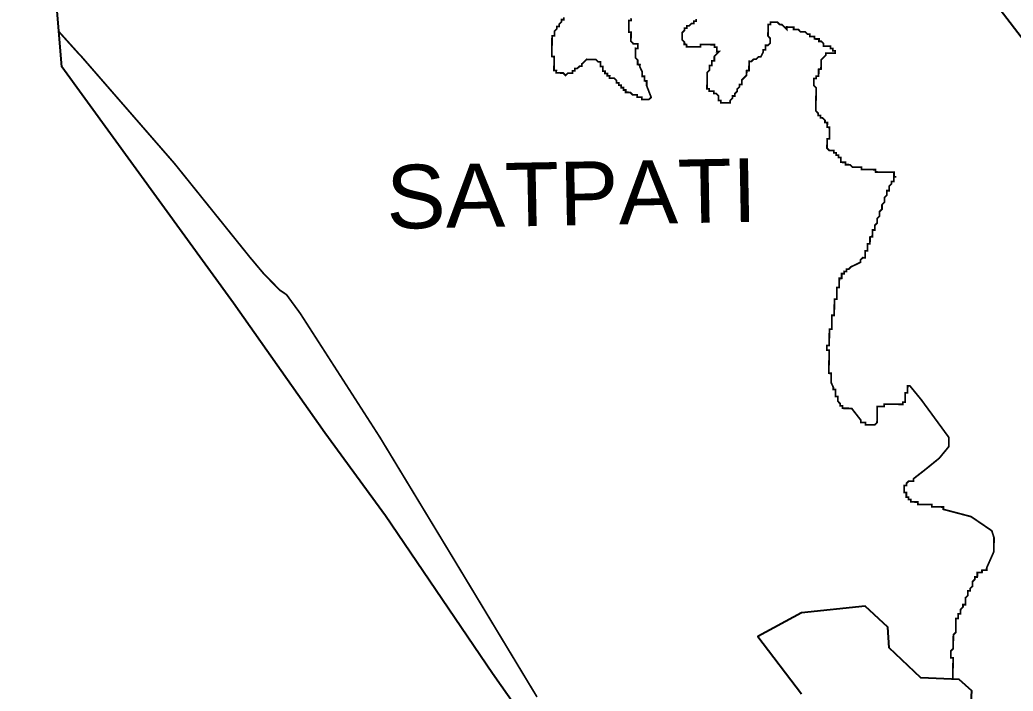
# Model space of a CAD drawing. Header units: metres. Extents: x 258845 to 261959, y 2180031 to 2183042.
# Drawn here: x 258845 to 260542, y 2181200 to 2182348 of the extents above; entities that cross this region are included whole.
import ezdxf

# ---------------------------------------------------------------- set-up
doc = ezdxf.new("R2010")
doc.units = ezdxf.units.M
for name, color, linetype in [('HAZARDS LINE', 1, 'Continuous'), ('village', 3, 'Continuous'), ('VILLAGE NAME', 250, 'Continuous')]:
    doc.layers.add(name, color=color, linetype=linetype)
doc.styles.get("Standard").update_dxf_attribs({"font": 'simplex.shx'})

msp = doc.modelspace()

# ---------------------------------------------------------------- linework, layer by layer
at = {"layer": 'HAZARDS LINE', "lineweight": 18}
for points in [[(259889.2, 2182350.4, 2.97, 2.97, 0), (259889.1, 2182346.5, 2.97, 2.97, 0), (259885.2, 2182346.5, 2.97, 2.97, 0), (259885.1, 2182342.5, 2.97, 2.97, 0), (259885.1, 2182338.6, 2.97, 2.97, 0), (259885, 2182334.6, 2.97, 2.97, 0), (259885, 2182330.6, 2.97, 2.97, 0), (259884.9, 2182326.7, 2.97, 2.97, 0), (259888.9, 2182326.6, 2.97, 2.97, 0), (259888.8, 2182322.7, 2.97, 2.97, 0), (259888.8, 2182318.7, 2.97, 2.97, 0), (259888.7, 2182314.7, 2.97, 2.97, 0), (259888.7, 2182310.8, 2.97, 2.97, 0), (259892.6, 2182306.8, 2.97, 2.97, 0), (259896.6, 2182306.7, 2.97, 2.97, 0), (259900.5, 2182306.7, 2.97, 2.97, 0), (259900.5, 2182302.7, 2.97, 2.97, 0), (259900.4, 2182298.7, 2.97, 2.97, 0), (259896.5, 2182298.8, 2.97, 2.97, 0), (259896.4, 2182294.8, 2.97, 2.97, 0), (259896.4, 2182290.8, 2.97, 2.97, 0), (259896.3, 2182286.9, 2.97, 2.97, 0), (259896.3, 2182282.9, 2.97, 2.97, 0), (259900.2, 2182278.9, 2.97, 2.97, 0), (259900.1, 2182271, 2.97, 2.97, 0), (259904.1, 2182270.9, 2.97, 2.97, 0), (259904, 2182266.9, 2.97, 2.97, 0), (259907.9, 2182259, 2.97, 2.97, 0), (259907.8, 2182255, 2.97, 2.97, 0), (259907.8, 2182251, 2.97, 2.97, 0), (259911.8, 2182251, 2.97, 2.97, 0), (259911.7, 2182243.1, 2.97, 2.97, 0), (259915.6, 2182243, 2.97, 2.97, 0), (259915.6, 2182239, 2.97, 2.97, 0), (259915.5, 2182235.1, 2.97, 2.97, 0), (259923.2, 2182215.1, 2.97, 2.97, 0), (259919.2, 2182211.2, 2.97, 2.97, 0), (259915.2, 2182211.3, 2.97, 2.97, 0), (259911.3, 2182211.3, 2.97, 2.97, 0), (259907.3, 2182211.4, 2.97, 2.97, 0), (259907.4, 2182215.3, 2.97, 2.97, 0), (259903.4, 2182215.4, 2.97, 2.97, 0), (259899.4, 2182215.4, 2.97, 2.97, 0), (259899.5, 2182219.4, 2.97, 2.97, 0), (259895.5, 2182219.5, 2.97, 2.97, 0), (259891.5, 2182219.5, 2.97, 2.97, 0), (259887.6, 2182223.5, 2.97, 2.97, 0), (259883.7, 2182223.6, 2.97, 2.97, 0), (259879.7, 2182223.6, 2.97, 2.97, 0), (259879.7, 2182227.6, 2.97, 2.97, 0), (259875.8, 2182227.6, 2.97, 2.97, 0), (259875.8, 2182231.6, 2.97, 2.97, 0), (259871.9, 2182231.6, 2.97, 2.97, 0), (259871.9, 2182235.6, 2.97, 2.97, 0), (259867.9, 2182235.7, 2.97, 2.97, 0), (259868, 2182239.6, 2.97, 2.97, 0), (259864, 2182239.7, 2.97, 2.97, 0), (259864.1, 2182243.6, 2.97, 2.97, 0), (259860.2, 2182247.7, 2.97, 2.97, 0), (259856.2, 2182247.7, 2.97, 2.97, 0), (259852.2, 2182247.8, 2.97, 2.97, 0), (259852.3, 2182251.7, 2.97, 2.97, 0), (259848.3, 2182251.8, 2.97, 2.97, 0), (259848.4, 2182255.7, 2.97, 2.97, 0), (259844.4, 2182255.8, 2.97, 2.97, 0), (259844.4, 2182259.7, 2.97, 2.97, 0), (259840.5, 2182259.8, 2.97, 2.97, 0), (259840.5, 2182263.8, 2.97, 2.97, 0), (259840.6, 2182267.7, 2.97, 2.97, 0), (259836.6, 2182267.8, 2.97, 2.97, 0), (259836.7, 2182271.7, 2.97, 2.97, 0), (259836.7, 2182275.7, 2.97, 2.97, 0), (259832.7, 2182275.8, 2.97, 2.97, 0), (259828.8, 2182279.8, 2.97, 2.97, 0), (259824.9, 2182279.8, 2.97, 2.97, 0), (259820.9, 2182279.9, 2.97, 2.97, 0), (259816.9, 2182279.9, 2.97, 2.97, 0), (259813, 2182280, 2.97, 2.97, 0), (259809, 2182276, 2.97, 2.97, 0), (259804.9, 2182272.1, 2.97, 2.97, 0), (259804.9, 2182268.2, 2.97, 2.97, 0), (259800.9, 2182268.2, 2.97, 2.97, 0), (259796.9, 2182264.3, 2.97, 2.97, 0), (259792.9, 2182264.3, 2.97, 2.97, 0), (259792.9, 2182260.4, 2.97, 2.97, 0), (259788.9, 2182260.4, 2.97, 2.97, 0), (259788.9, 2182256.5, 2.97, 2.97, 0), (259784.9, 2182256.5, 2.97, 2.97, 0), (259781, 2182256.6, 2.97, 2.97, 0), (259776.9, 2182252.6, 2.97, 2.97, 0), (259773, 2182256.7, 2.97, 2.97, 0), (259769.1, 2182256.7, 2.97, 2.97, 0), (259765.1, 2182256.8, 2.97, 2.97, 0), (259761.1, 2182256.8, 2.97, 2.97, 0), (259761.2, 2182260.8, 2.97, 2.97, 0), (259757.2, 2182260.8, 2.97, 2.97, 0), (259757.3, 2182264.8, 2.97, 2.97, 0), (259757.3, 2182268.7, 2.97, 2.97, 0), (259757.4, 2182272.7, 2.97, 2.97, 0), (259757.4, 2182276.7, 2.97, 2.97, 0), (259757.5, 2182280.6, 2.97, 2.97, 0), (259757.5, 2182284.6, 2.97, 2.97, 0), (259753.5, 2182284.7, 2.97, 2.97, 0), (259753.6, 2182288.6, 2.97, 2.97, 0), (259753.6, 2182292.6, 2.97, 2.97, 0), (259753.7, 2182296.6, 2.97, 2.97, 0), (259753.7, 2182300.5, 2.97, 2.97, 0), (259753.8, 2182304.5, 2.97, 2.97, 0), (259753.8, 2182308.5, 2.97, 2.97, 0), (259753.9, 2182312.4, 2.97, 2.97, 0), (259753.9, 2182316.4, 2.97, 2.97, 0), (259754, 2182320.4, 2.97, 2.97, 0), (259757.9, 2182320.3, 2.97, 2.97, 0), (259758, 2182324.3, 2.97, 2.97, 0), (259758, 2182328.2, 2.97, 2.97, 0), (259762, 2182332.2, 2.97, 2.97, 0), (259762.1, 2182336.1, 2.97, 2.97, 0), (259766.1, 2182336.1, 2.97, 2.97, 0), (259766.1, 2182340, 2.97, 2.97, 0), (259770.1, 2182344, 2.97, 2.97, 0), (259770.2, 2182347.9, 2.97, 2.97, 0), (259774.1, 2182347.9, 2.97, 2.97, 0), (259774.2, 2182351.8, 2.97, 2.97, 0)], [(260438.5, 2181220.7, 2.97, 2.97, 0), (260438.5, 2181221.2, 2.97, 2.97, 0), (260438.6, 2181225.1, 2.97, 2.97, 0), (260438.6, 2181229.1, 2.97, 2.97, 0), (260438.7, 2181233.1, 2.97, 2.97, 0), (260438.7, 2181237, 2.97, 2.97, 0), (260438.8, 2181241, 2.97, 2.97, 0), (260438.8, 2181245, 2.97, 2.97, 0), (260438.9, 2181248.9, 2.97, 2.97, 0), (260438.9, 2181252.9, 2.97, 2.97, 0), (260439, 2181256.9, 2.97, 2.97, 0), (260435, 2181256.9, 2.97, 2.97, 0), (260435, 2181260.9, 2.97, 2.97, 0), (260435.1, 2181264.8, 2.97, 2.97, 0), (260435.1, 2181268.8, 2.97, 2.97, 0), (260439.2, 2181272.7, 2.97, 2.97, 0), (260439.2, 2181276.7, 2.97, 2.97, 0), (260439.3, 2181280.7, 2.97, 2.97, 0), (260439.3, 2181284.6, 2.97, 2.97, 0), (260439.4, 2181288.6, 2.97, 2.97, 0), (260439.4, 2181292.6, 2.97, 2.97, 0), (260439.5, 2181296.5, 2.97, 2.97, 0), (260443.5, 2181300.4, 2.97, 2.97, 0), (260443.5, 2181304.4, 2.97, 2.97, 0), (260443.6, 2181308.4, 2.97, 2.97, 0), (260443.6, 2181312.3, 2.97, 2.97, 0), (260443.7, 2181316.3, 2.97, 2.97, 0), (260443.7, 2181320.3, 2.97, 2.97, 0), (260443.8, 2181324.2, 2.97, 2.97, 0), (260447.7, 2181324.2, 2.97, 2.97, 0), (260447.8, 2181328.1, 2.97, 2.97, 0), (260447.8, 2181332.1, 2.97, 2.97, 0), (260451.8, 2181332.1, 2.97, 2.97, 0), (260451.8, 2181336, 2.97, 2.97, 0), (260451.9, 2181340, 2.97, 2.97, 0), (260455.9, 2181343.9, 2.97, 2.97, 0), (260455.9, 2181347.9, 2.97, 2.97, 0), (260459.9, 2181347.8, 2.97, 2.97, 0), (260460, 2181351.8, 2.97, 2.97, 0), (260460, 2181355.8, 2.97, 2.97, 0), (260460.1, 2181359.7, 2.97, 2.97, 0), (260464.1, 2181363.6, 2.97, 2.97, 0), (260464.1, 2181367.6, 2.97, 2.97, 0), (260464.2, 2181371.6, 2.97, 2.97, 0), (260468.1, 2181371.5, 2.97, 2.97, 0), (260468.2, 2181375.5, 2.97, 2.97, 0), (260472.2, 2181379.4, 2.97, 2.97, 0), (260472.2, 2181383.4, 2.97, 2.97, 0), (260472.3, 2181387.3, 2.97, 2.97, 0), (260476.3, 2181391.3, 2.97, 2.97, 0), (260476.4, 2181395.2, 2.97, 2.97, 0), (260480.3, 2181395.2, 2.97, 2.97, 0), (260480.4, 2181399.1, 2.97, 2.97, 0), (260480.4, 2181403.1, 2.97, 2.97, 0), (260484.4, 2181403.1, 2.97, 2.97, 0), (260488.3, 2181403, 2.97, 2.97, 0), (260488.4, 2181407, 2.97, 2.97, 0), (260492.4, 2181406.9, 2.97, 2.97, 0), (260496.3, 2181406.9, 2.97, 2.97, 0), (260496.4, 2181410.9, 2.97, 2.97, 0), (260508.6, 2181438.5, 2.97, 2.97, 0), (260508.9, 2181462.3, 2.97, 2.97, 0), (260505.1, 2181474.2, 2.97, 2.97, 0), (260493.3, 2181482.3, 2.97, 2.97, 0), (260469.7, 2181498.4, 2.97, 2.97, 0), (260422.2, 2181510.9, 2.97, 2.97, 0), (260422.3, 2181514.9, 2.97, 2.97, 0), (260418.3, 2181514.9, 2.97, 2.97, 0), (260414.4, 2181515, 2.97, 2.97, 0), (260410.4, 2181515, 2.97, 2.97, 0), (260406.4, 2181515.1, 2.97, 2.97, 0), (260402.5, 2181515.1, 2.97, 2.97, 0), (260402.5, 2181519.1, 2.97, 2.97, 0), (260398.6, 2181519.1, 2.97, 2.97, 0), (260394.6, 2181519.2, 2.97, 2.97, 0), (260390.6, 2181519.2, 2.97, 2.97, 0), (260386.7, 2181519.3, 2.97, 2.97, 0), (260382.7, 2181519.3, 2.97, 2.97, 0), (260378.7, 2181519.4, 2.97, 2.97, 0), (260378.8, 2181523.4, 2.97, 2.97, 0), (260374.8, 2181523.4, 2.97, 2.97, 0), (260370.8, 2181523.5, 2.97, 2.97, 0), (260366.9, 2181523.5, 2.97, 2.97, 0), (260366.9, 2181527.5, 2.97, 2.97, 0), (260363, 2181527.5, 2.97, 2.97, 0), (260363, 2181531.5, 2.97, 2.97, 0), (260359, 2181531.5, 2.97, 2.97, 0), (260359.1, 2181535.5, 2.97, 2.97, 0), (260359.1, 2181539.5, 2.97, 2.97, 0), (260355.2, 2181539.5, 2.97, 2.97, 0), (260355.2, 2181543.5, 2.97, 2.97, 0), (260355.3, 2181547.4, 2.97, 2.97, 0), (260355.3, 2181551.4, 2.97, 2.97, 0), (260359.3, 2181551.4, 2.97, 2.97, 0), (260359.3, 2181555.3, 2.97, 2.97, 0), (260363.3, 2181559.2, 2.97, 2.97, 0), (260367.3, 2181559.2, 2.97, 2.97, 0), (260371.3, 2181559.1, 2.97, 2.97, 0), (260371.3, 2181563.1, 2.97, 2.97, 0), (260391.3, 2181578.7, 2.97, 2.97, 0), (260415.4, 2181598.3, 2.97, 2.97, 0), (260431.5, 2181617.9, 2.97, 2.97, 0), (260431.6, 2181625.8, 2.97, 2.97, 0), (260431.7, 2181633.8, 2.97, 2.97, 0), (260420, 2181649.8, 2.97, 2.97, 0), (260384.9, 2181697.8, 2.97, 2.97, 0), (260365.3, 2181721.8, 2.97, 2.97, 0), (260361.4, 2181721.9, 2.97, 2.97, 0), (260361.3, 2181717.9, 2.97, 2.97, 0), (260361.3, 2181714, 2.97, 2.97, 0), (260361.2, 2181710, 2.97, 2.97, 0), (260357.3, 2181710, 2.97, 2.97, 0), (260357.2, 2181706.1, 2.97, 2.97, 0), (260357.2, 2181702.1, 2.97, 2.97, 0), (260357.1, 2181698.2, 2.97, 2.97, 0), (260357.1, 2181694.2, 2.97, 2.97, 0), (260353.1, 2181694.2, 2.97, 2.97, 0), (260353.1, 2181690.3, 2.97, 2.97, 0), (260349.1, 2181690.3, 2.97, 2.97, 0), (260345.1, 2181690.4, 2.97, 2.97, 0), (260341.2, 2181690.4, 2.97, 2.97, 0), (260337.2, 2181690.5, 2.97, 2.97, 0), (260333.2, 2181690.5, 2.97, 2.97, 0), (260329.3, 2181690.6, 2.97, 2.97, 0), (260325.3, 2181690.6, 2.97, 2.97, 0), (260321.3, 2181690.7, 2.97, 2.97, 0), (260321.3, 2181686.7, 2.97, 2.97, 0), (260317.3, 2181686.7, 2.97, 2.97, 0), (260313.4, 2181686.8, 2.97, 2.97, 0), (260309.4, 2181686.8, 2.97, 2.97, 0), (260309.3, 2181682.9, 2.97, 2.97, 0), (260309.3, 2181678.9, 2.97, 2.97, 0), (260309.2, 2181674.9, 2.97, 2.97, 0), (260309.2, 2181671, 2.97, 2.97, 0), (260309.1, 2181663, 2.97, 2.97, 0), (260309, 2181659.1, 2.97, 2.97, 0), (260305, 2181655.2, 2.97, 2.97, 0), (260301.1, 2181655.2, 2.97, 2.97, 0), (260297.1, 2181655.3, 2.97, 2.97, 0), (260293.1, 2181655.3, 2.97, 2.97, 0), (260289.2, 2181655.3, 2.97, 2.97, 0), (260289.2, 2181659.3, 2.97, 2.97, 0), (260285.3, 2181659.4, 2.97, 2.97, 0), (260281.3, 2181659.4, 2.97, 2.97, 0), (260281.3, 2181663.4, 2.97, 2.97, 0), (260265.7, 2181683.4, 2.97, 2.97, 0), (260253.8, 2181683.5, 2.97, 2.97, 0), (260249.9, 2181683.6, 2.97, 2.97, 0), (260249.9, 2181687.6, 2.97, 2.97, 0), (260245.9, 2181687.6, 2.97, 2.97, 0), (260246, 2181691.6, 2.97, 2.97, 0), (260242.1, 2181695.6, 2.97, 2.97, 0), (260242.1, 2181699.6, 2.97, 2.97, 0), (260242.2, 2181703.5, 2.97, 2.97, 0), (260238.2, 2181703.6, 2.97, 2.97, 0), (260238.3, 2181711.5, 2.97, 2.97, 0), (260238.3, 2181715.5, 2.97, 2.97, 0), (260234.4, 2181715.5, 2.97, 2.97, 0), (260234.4, 2181719.5, 2.97, 2.97, 0), (260230.6, 2181727.5, 2.97, 2.97, 0), (260230.7, 2181735.4, 2.97, 2.97, 0), (260230.8, 2181743.3, 2.97, 2.97, 0), (260226.8, 2181743.4, 2.97, 2.97, 0), (260226.9, 2181751.3, 2.97, 2.97, 0), (260226.9, 2181755.3, 2.97, 2.97, 0), (260227, 2181759.2, 2.97, 2.97, 0), (260227, 2181763.2, 2.97, 2.97, 0), (260227.1, 2181767.2, 2.97, 2.97, 0), (260227.1, 2181771.1, 2.97, 2.97, 0), (260227.2, 2181775.1, 2.97, 2.97, 0), (260227.2, 2181779.1, 2.97, 2.97, 0), (260227.3, 2181783, 2.97, 2.97, 0), (260223.3, 2181783.1, 2.97, 2.97, 0), (260223.4, 2181787.1, 2.97, 2.97, 0), (260223.4, 2181791, 2.97, 2.97, 0), (260227.4, 2181791, 2.97, 2.97, 0), (260227.4, 2181794.9, 2.97, 2.97, 0), (260227.5, 2181798.9, 2.97, 2.97, 0), (260227.5, 2181802.9, 2.97, 2.97, 0), (260227.6, 2181806.8, 2.97, 2.97, 0), (260227.6, 2181810.8, 2.97, 2.97, 0), (260227.7, 2181814.8, 2.97, 2.97, 0), (260227.7, 2181818.7, 2.97, 2.97, 0), (260231.7, 2181818.7, 2.97, 2.97, 0), (260231.7, 2181822.6, 2.97, 2.97, 0), (260231.8, 2181826.6, 2.97, 2.97, 0), (260231.8, 2181830.6, 2.97, 2.97, 0), (260231.9, 2181834.5, 2.97, 2.97, 0), (260231.9, 2181838.5, 2.97, 2.97, 0), (260232, 2181842.5, 2.97, 2.97, 0), (260235.9, 2181842.4, 2.97, 2.97, 0), (260236, 2181846.4, 2.97, 2.97, 0), (260236, 2181850.4, 2.97, 2.97, 0), (260236.1, 2181854.3, 2.97, 2.97, 0), (260236.1, 2181858.3, 2.97, 2.97, 0), (260236.2, 2181862.3, 2.97, 2.97, 0), (260236.2, 2181866.2, 2.97, 2.97, 0), (260236.3, 2181870.2, 2.97, 2.97, 0), (260240.2, 2181870.1, 2.97, 2.97, 0), (260240.3, 2181874.1, 2.97, 2.97, 0), (260240.3, 2181878.1, 2.97, 2.97, 0), (260240.4, 2181882, 2.97, 2.97, 0), (260240.4, 2181886, 2.97, 2.97, 0), (260240.5, 2181890, 2.97, 2.97, 0), (260244.4, 2181889.9, 2.97, 2.97, 0), (260244.5, 2181893.9, 2.97, 2.97, 0), (260244.5, 2181897.9, 2.97, 2.97, 0), (260244.6, 2181901.8, 2.97, 2.97, 0), (260244.6, 2181905.8, 2.97, 2.97, 0), (260248.6, 2181905.7, 2.97, 2.97, 0), (260248.7, 2181909.7, 2.97, 2.97, 0), (260248.7, 2181913.7, 2.97, 2.97, 0), (260252.7, 2181913.6, 2.97, 2.97, 0), (260252.7, 2181917.6, 2.97, 2.97, 0), (260256.7, 2181917.5, 2.97, 2.97, 0), (260256.7, 2181921.5, 2.97, 2.97, 0), (260260.7, 2181921.5, 2.97, 2.97, 0), (260264.7, 2181925.4, 2.97, 2.97, 0), (260272.7, 2181929.2, 2.97, 2.97, 0), (260280.7, 2181933.1, 2.97, 2.97, 0), (260280.7, 2181937.1, 2.97, 2.97, 0), (260284.7, 2181941, 2.97, 2.97, 0), (260288.7, 2181940.9, 2.97, 2.97, 0), (260288.7, 2181944.9, 2.97, 2.97, 0), (260288.8, 2181948.9, 2.97, 2.97, 0), (260288.8, 2181952.8, 2.97, 2.97, 0), (260292.8, 2181952.8, 2.97, 2.97, 0), (260292.9, 2181956.8, 2.97, 2.97, 0), (260292.9, 2181960.7, 2.97, 2.97, 0), (260293, 2181964.7, 2.97, 2.97, 0), (260296.9, 2181964.6, 2.97, 2.97, 0), (260297, 2181968.6, 2.97, 2.97, 0), (260297, 2181972.6, 2.97, 2.97, 0), (260297.1, 2181976.5, 2.97, 2.97, 0), (260301, 2181976.5, 2.97, 2.97, 0), (260301.1, 2181980.5, 2.97, 2.97, 0), (260301.1, 2181984.4, 2.97, 2.97, 0), (260301.2, 2181988.4, 2.97, 2.97, 0), (260305.1, 2181988.3, 2.97, 2.97, 0), (260305.2, 2181992.3, 2.97, 2.97, 0), (260305.2, 2181996.3, 2.97, 2.97, 0), (260309.3, 2182000.2, 2.97, 2.97, 0), (260309.3, 2182004.2, 2.97, 2.97, 0), (260309.4, 2182008.1, 2.97, 2.97, 0), (260313.4, 2182012, 2.97, 2.97, 0), (260313.4, 2182016, 2.97, 2.97, 0), (260313.5, 2182020, 2.97, 2.97, 0), (260317.5, 2182023.9, 2.97, 2.97, 0), (260317.5, 2182027.9, 2.97, 2.97, 0), (260317.6, 2182031.8, 2.97, 2.97, 0), (260321.6, 2182035.7, 2.97, 2.97, 0), (260321.6, 2182039.7, 2.97, 2.97, 0), (260321.7, 2182043.7, 2.97, 2.97, 0), (260325.7, 2182047.6, 2.97, 2.97, 0), (260325.7, 2182051.6, 2.97, 2.97, 0), (260325.8, 2182055.5, 2.97, 2.97, 0), (260329.8, 2182055.5, 2.97, 2.97, 0), (260329.8, 2182059.4, 2.97, 2.97, 0), (260329.9, 2182063.4, 2.97, 2.97, 0), (260333.9, 2182067.3, 2.97, 2.97, 0), (260333.9, 2182071.3, 2.97, 2.97, 0), (260337.9, 2182071.2, 2.97, 2.97, 0), (260337.9, 2182075.2, 2.97, 2.97, 0), (260338, 2182079.2, 2.97, 2.97, 0), (260341.9, 2182079.1, 2.97, 2.97, 0), (260338, 2182079.2, 2.97, 2.97, 0), (260338, 2182083.1, 2.97, 2.97, 0), (260338.1, 2182087.1, 2.97, 2.97, 0), (260334.1, 2182087.2, 2.97, 2.97, 0), (260330.1, 2182087.2, 2.97, 2.97, 0), (260326.2, 2182087.3, 2.97, 2.97, 0), (260322.2, 2182087.3, 2.97, 2.97, 0), (260318.3, 2182087.4, 2.97, 2.97, 0), (260314.3, 2182087.4, 2.97, 2.97, 0), (260310.3, 2182087.4, 2.97, 2.97, 0), (260306.4, 2182087.5, 2.97, 2.97, 0), (260306.4, 2182091.5, 2.97, 2.97, 0), (260302.4, 2182091.5, 2.97, 2.97, 0), (260298.5, 2182091.6, 2.97, 2.97, 0), (260294.5, 2182091.6, 2.97, 2.97, 0), (260290.5, 2182091.7, 2.97, 2.97, 0), (260286.6, 2182091.7, 2.97, 2.97, 0), (260282.6, 2182091.8, 2.97, 2.97, 0), (260282.7, 2182095.7, 2.97, 2.97, 0), (260278.7, 2182095.8, 2.97, 2.97, 0), (260274.7, 2182095.8, 2.97, 2.97, 0), (260270.8, 2182095.9, 2.97, 2.97, 0), (260266.8, 2182095.9, 2.97, 2.97, 0), (260262.9, 2182099.9, 2.97, 2.97, 0), (260258.9, 2182100, 2.97, 2.97, 0), (260255, 2182100, 2.97, 2.97, 0), (260255, 2182104, 2.97, 2.97, 0), (260251, 2182104, 2.97, 2.97, 0), (260247.1, 2182104.1, 2.97, 2.97, 0), (260247.1, 2182108.1, 2.97, 2.97, 0), (260247.2, 2182112, 2.97, 2.97, 0), (260243.2, 2182112.1, 2.97, 2.97, 0), (260243.3, 2182116, 2.97, 2.97, 0), (260239.3, 2182116.1, 2.97, 2.97, 0), (260239.3, 2182120, 2.97, 2.97, 0), (260235.4, 2182120.1, 2.97, 2.97, 0), (260235.4, 2182124.1, 2.97, 2.97, 0), (260231.5, 2182124.1, 2.97, 2.97, 0), (260227.5, 2182124.2, 2.97, 2.97, 0), (260223.6, 2182128.2, 2.97, 2.97, 0), (260223.6, 2182132.1, 2.97, 2.97, 0), (260223.7, 2182136.1, 2.97, 2.97, 0), (260223.7, 2182140.1, 2.97, 2.97, 0), (260223.8, 2182144, 2.97, 2.97, 0), (260227.7, 2182144, 2.97, 2.97, 0), (260227.8, 2182148, 2.97, 2.97, 0), (260227.9, 2182155.9, 2.97, 2.97, 0), (260227.9, 2182159.9, 2.97, 2.97, 0), (260228, 2182163.8, 2.97, 2.97, 0), (260224, 2182163.9, 2.97, 2.97, 0), (260224.1, 2182167.8, 2.97, 2.97, 0), (260224.1, 2182171.8, 2.97, 2.97, 0), (260220.1, 2182171.9, 2.97, 2.97, 0), (260220.2, 2182175.8, 2.97, 2.97, 0), (260216.3, 2182179.8, 2.97, 2.97, 0), (260212.3, 2182179.9, 2.97, 2.97, 0), (260212.4, 2182183.8, 2.97, 2.97, 0), (260208.4, 2182183.9, 2.97, 2.97, 0), (260208.4, 2182187.9, 2.97, 2.97, 0), (260204.5, 2182191.9, 2.97, 2.97, 0), (260204.6, 2182195.8, 2.97, 2.97, 0), (260204.6, 2182199.8, 2.97, 2.97, 0), (260204.7, 2182203.8, 2.97, 2.97, 0), (260204.7, 2182207.7, 2.97, 2.97, 0), (260204.8, 2182211.7, 2.97, 2.97, 0), (260204.8, 2182215.7, 2.97, 2.97, 0), (260204.9, 2182219.6, 2.97, 2.97, 0), (260204.9, 2182223.6, 2.97, 2.97, 0), (260205, 2182227.6, 2.97, 2.97, 0), (260205, 2182231.5, 2.97, 2.97, 0), (260201.1, 2182235.5, 2.97, 2.97, 0), (260201.1, 2182239.5, 2.97, 2.97, 0), (260201.2, 2182243.5, 2.97, 2.97, 0), (260201.2, 2182247.4, 2.97, 2.97, 0), (260205.2, 2182247.4, 2.97, 2.97, 0), (260205.2, 2182251.4, 2.97, 2.97, 0), (260209.2, 2182251.3, 2.97, 2.97, 0), (260209.3, 2182255.3, 2.97, 2.97, 0), (260209.4, 2182263.2, 2.97, 2.97, 0), (260213.3, 2182263.2, 2.97, 2.97, 0), (260213.4, 2182267.1, 2.97, 2.97, 0), (260213.4, 2182271.1, 2.97, 2.97, 0), (260213.5, 2182279, 2.97, 2.97, 0), (260221.5, 2182286.9, 2.97, 2.97, 0), (260221.6, 2182290.8, 2.97, 2.97, 0), (260225.6, 2182290.8, 2.97, 2.97, 0), (260229.5, 2182290.7, 2.97, 2.97, 0), (260237.5, 2182290.6, 2.97, 2.97, 0), (260237.5, 2182294.6, 2.97, 2.97, 0), (260233.5, 2182294.7, 2.97, 2.97, 0), (260233.6, 2182298.6, 2.97, 2.97, 0), (260229.6, 2182298.7, 2.97, 2.97, 0), (260229.7, 2182302.6, 2.97, 2.97, 0), (260225.7, 2182302.7, 2.97, 2.97, 0), (260221.7, 2182302.7, 2.97, 2.97, 0), (260217.8, 2182302.8, 2.97, 2.97, 0), (260217.8, 2182306.7, 2.97, 2.97, 0), (260213.9, 2182310.8, 2.97, 2.97, 0), (260209.9, 2182310.8, 2.97, 2.97, 0), (260210, 2182314.8, 2.97, 2.97, 0), (260206, 2182314.8, 2.97, 2.97, 0), (260202.1, 2182314.9, 2.97, 2.97, 0), (260202.1, 2182318.8, 2.97, 2.97, 0), (260198.1, 2182318.9, 2.97, 2.97, 0), (260194.2, 2182318.9, 2.97, 2.97, 0), (260194.2, 2182322.9, 2.97, 2.97, 0), (260190.3, 2182322.9, 2.97, 2.97, 0), (260186.3, 2182327, 2.97, 2.97, 0), (260182.4, 2182327, 2.97, 2.97, 0), (260178.4, 2182327.1, 2.97, 2.97, 0), (260174.5, 2182331.1, 2.97, 2.97, 0), (260170.5, 2182331.1, 2.97, 2.97, 0), (260166.6, 2182331.2, 2.97, 2.97, 0), (260166.6, 2182335.1, 2.97, 2.97, 0), (260162.6, 2182335.2, 2.97, 2.97, 0), (260158.7, 2182335.2, 2.97, 2.97, 0), (260154.7, 2182335.3, 2.97, 2.97, 0), (260154.7, 2182331.3, 2.97, 2.97, 0), (260150.8, 2182335.3, 2.97, 2.97, 0), (260146.8, 2182339.3, 2.97, 2.97, 0), (260142.9, 2182339.4, 2.97, 2.97, 0), (260139, 2182343.4, 2.97, 2.97, 0), (260135, 2182343.5, 2.97, 2.97, 0), (260131, 2182343.5, 2.97, 2.97, 0), (260127.1, 2182343.6, 2.97, 2.97, 0), (260127, 2182339.6, 2.97, 2.97, 0), (260123, 2182339.6, 2.97, 2.97, 0), (260123, 2182335.7, 2.97, 2.97, 0), (260122.9, 2182331.7, 2.97, 2.97, 0), (260122.9, 2182327.7, 2.97, 2.97, 0), (260122.8, 2182323.8, 2.97, 2.97, 0), (260122.8, 2182319.8, 2.97, 2.97, 0), (260126.7, 2182315.8, 2.97, 2.97, 0), (260126.7, 2182311.8, 2.97, 2.97, 0), (260126.6, 2182307.9, 2.97, 2.97, 0), (260122.6, 2182303.9, 2.97, 2.97, 0), (260118.6, 2182304, 2.97, 2.97, 0), (260118.6, 2182300, 2.97, 2.97, 0), (260118.5, 2182296.1, 2.97, 2.97, 0), (260114.6, 2182296.1, 2.97, 2.97, 0), (260114.5, 2182292.1, 2.97, 2.97, 0), (260110.5, 2182284.3, 2.97, 2.97, 0), (260106.5, 2182284.3, 2.97, 2.97, 0), (260102.5, 2182280.4, 2.97, 2.97, 0), (260098.5, 2182280.4, 2.97, 2.97, 0), (260094.5, 2182276.5, 2.97, 2.97, 0), (260090.5, 2182276.6, 2.97, 2.97, 0), (260090.5, 2182272.6, 2.97, 2.97, 0), (260090.4, 2182268.6, 2.97, 2.97, 0), (260090.4, 2182264.7, 2.97, 2.97, 0), (260090.3, 2182260.7, 2.97, 2.97, 0), (260086.4, 2182260.8, 2.97, 2.97, 0), (260086.3, 2182256.8, 2.97, 2.97, 0), (260086.3, 2182252.8, 2.97, 2.97, 0), (260082.3, 2182248.9, 2.97, 2.97, 0), (260078.3, 2182245, 2.97, 2.97, 0), (260078.2, 2182241, 2.97, 2.97, 0), (260078.2, 2182237.1, 2.97, 2.97, 0), (260074.2, 2182237.1, 2.97, 2.97, 0), (260074.1, 2182233.1, 2.97, 2.97, 0), (260070.1, 2182229.2, 2.97, 2.97, 0), (260070.1, 2182225.3, 2.97, 2.97, 0), (260066.1, 2182221.3, 2.97, 2.97, 0), (260066, 2182217.4, 2.97, 2.97, 0), (260062.1, 2182217.4, 2.97, 2.97, 0), (260062, 2182213.5, 2.97, 2.97, 0), (260058, 2182209.5, 2.97, 2.97, 0), (260057.9, 2182205.6, 2.97, 2.97, 0), (260054, 2182205.6, 2.97, 2.97, 0), (260050, 2182205.7, 2.97, 2.97, 0), (260046, 2182205.7, 2.97, 2.97, 0), (260042.1, 2182205.8, 2.97, 2.97, 0), (260042.1, 2182209.7, 2.97, 2.97, 0), (260038.2, 2182209.8, 2.97, 2.97, 0), (260038.2, 2182213.7, 2.97, 2.97, 0), (260038.3, 2182217.7, 2.97, 2.97, 0), (260034.3, 2182221.7, 2.97, 2.97, 0), (260030.4, 2182221.8, 2.97, 2.97, 0), (260030.4, 2182225.7, 2.97, 2.97, 0), (260026.5, 2182225.8, 2.97, 2.97, 0), (260022.5, 2182225.8, 2.97, 2.97, 0), (260022.5, 2182229.8, 2.97, 2.97, 0), (260018.6, 2182229.8, 2.97, 2.97, 0), (260018.6, 2182233.8, 2.97, 2.97, 0), (260018.7, 2182237.8, 2.97, 2.97, 0), (260018.7, 2182241.7, 2.97, 2.97, 0), (260018.8, 2182245.7, 2.97, 2.97, 0), (260018.8, 2182249.7, 2.97, 2.97, 0), (260018.9, 2182253.6, 2.97, 2.97, 0), (260018.9, 2182257.6, 2.97, 2.97, 0), (260022.9, 2182261.5, 2.97, 2.97, 0), (260023, 2182265.5, 2.97, 2.97, 0), (260023, 2182269.5, 2.97, 2.97, 0), (260027, 2182269.4, 2.97, 2.97, 0), (260027, 2182273.4, 2.97, 2.97, 0), (260027.1, 2182277.3, 2.97, 2.97, 0), (260031.1, 2182277.3, 2.97, 2.97, 0), (260031.1, 2182281.3, 2.97, 2.97, 0), (260031.2, 2182285.2, 2.97, 2.97, 0), (260035.2, 2182289.1, 2.97, 2.97, 0), (260039.2, 2182293.1, 2.97, 2.97, 0), (260035.2, 2182293.1, 2.97, 2.97, 0), (260035.3, 2182297.1, 2.97, 2.97, 0), (260035.3, 2182301, 2.97, 2.97, 0), (260031.4, 2182301.1, 2.97, 2.97, 0), (260031.4, 2182305.1, 2.97, 2.97, 0), (260027.4, 2182305.1, 2.97, 2.97, 0), (260023.5, 2182305.2, 2.97, 2.97, 0), (260015.5, 2182305.3, 2.97, 2.97, 0), (260011.6, 2182305.3, 2.97, 2.97, 0), (260007.6, 2182305.3, 2.97, 2.97, 0), (260007.6, 2182301.4, 2.97, 2.97, 0), (260003.6, 2182301.4, 2.97, 2.97, 0), (259999.6, 2182301.5, 2.97, 2.97, 0), (259995.7, 2182301.5, 2.97, 2.97, 0), (259991.7, 2182301.6, 2.97, 2.97, 0), (259987.7, 2182301.6, 2.97, 2.97, 0), (259983.8, 2182301.7, 2.97, 2.97, 0), (259983.8, 2182305.6, 2.97, 2.97, 0), (259979.9, 2182305.7, 2.97, 2.97, 0), (259979.9, 2182309.7, 2.97, 2.97, 0), (259976, 2182313.7, 2.97, 2.97, 0), (259976, 2182317.6, 2.97, 2.97, 0), (259976.1, 2182321.6, 2.97, 2.97, 0), (259976.1, 2182325.6, 2.97, 2.97, 0), (259980.1, 2182329.5, 2.97, 2.97, 0), (259980.2, 2182333.4, 2.97, 2.97, 0), (259984.2, 2182333.4, 2.97, 2.97, 0), (259984.2, 2182337.4, 2.97, 2.97, 0), (259988.2, 2182337.3, 2.97, 2.97, 0), (259992.2, 2182341.2, 2.97, 2.97, 0), (259996.2, 2182341.2, 2.97, 2.97, 0), (259996.2, 2182345.2, 2.97, 2.97, 0), (260000.2, 2182345.1, 2.97, 2.97, 0), (260000.2, 2182349.1, 2.97, 2.97, 0)], [(258911.3, 2182327.6, 2.97, 2.97, 0), (258944.6, 2182290.6, 2.97, 2.97, 0), (258948.5, 2182286.6, 2.97, 2.97, 0), (259108.8, 2182102.2, 2.97, 2.97, 0), (259237.7, 2181941.9, 2.97, 2.97, 0), (259261.2, 2181913.9, 2.97, 2.97, 0), (259288.6, 2181885.8, 2.97, 2.97, 0), (259300.4, 2181877.7, 2.97, 2.97, 0), (259323.8, 2181845.7, 2.97, 2.97, 0), (259460, 2181633.8, 2.97, 2.97, 0), (259588.3, 2181422, 2.97, 2.97, 0), (259728.2, 2181190.2, 2.97, 2.97, 0)]]:
    msp.add_lwpolyline(points, format="xyseb", dxfattribs=at)
at = {"layer": 'village', "color": 3}
for points in [[(259846.4, 2180953.8, 0), (259652.1, 2181230.3, 0), (259469.7, 2181499.8, 0), (259366, 2181641.4, 0), (259209.9, 2181863.3, 0), (258916.3, 2182267, 0), (258882.9, 2182670.8, 0), (258948.8, 2182683.7, 0), (258844.9, 2182873, 0), (259549.6, 2183041.9, 0), (259918.8, 2182703.4, 0), (260307.7, 2182613.8, 0), (260342.7, 2182596.1, 0), (260587.2, 2182277.1, 0)], [(260463.8, 2181067.6, 0), (260471.1, 2181200.6, 0), (260449.1, 2181220.2, 0), (260383.9, 2181223.1, 0), (260329.6, 2181274.3, 0), (260327.5, 2181309.2, 0), (260289, 2181345.6, 0), (260180.3, 2181333.8, 0), (260105.2, 2181293.3, 0), (260180.2, 2181195.6, 0)]]:
    msp.add_polyline3d(points, dxfattribs=at)

# ---------------------------------------------------------------- texts
at = {"layer": 'VILLAGE NAME', "insert": (259469.6, 2182098.9), "char_height": 108.748, "attachment_point": 1, "rotation": 1.1028}
msp.add_mtext_dynamic_manual_height_columns('{\\fArial|b0|i0|c0|p34;SATPATI}', width=726.929, gutter_width=543.7, heights=[0], dxfattribs=at)

doc.saveas('drawing.dxf')
